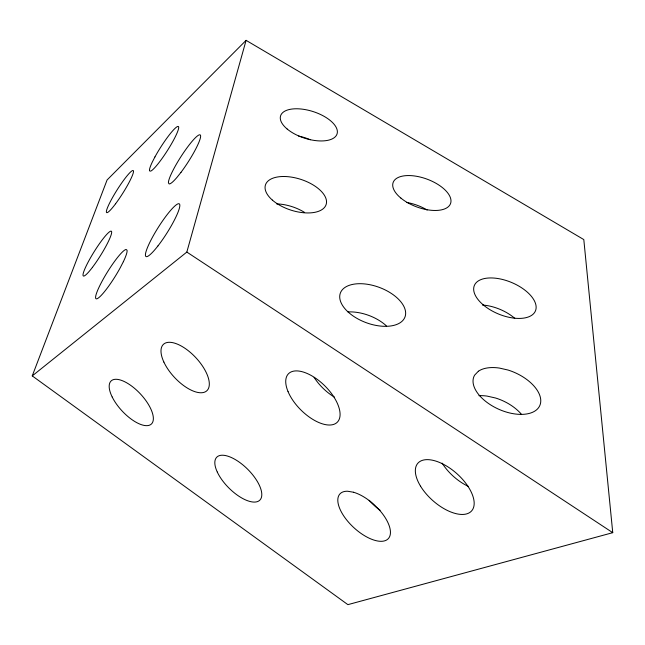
<?xml version="1.0" encoding="UTF-8"?>
<svg xmlns="http://www.w3.org/2000/svg" width="645" height="645" viewBox="0 0 645 645"><rect width="100%" height="100%" fill="white"/><g stroke="black" fill="none" stroke-linecap="round" stroke-linejoin="round"><path stroke-width="0.97" d="M32.25 375.906L186.832 252.066L246.092 40.353L583.806 239.577L612.75 532.673L347.889 604.647L32.25 375.906L107.086 179.971L246.092 40.353M186.832 252.066L612.75 532.673M478.945 395.683A35.523 20.301 24.2 0 1 487.023 396.086L495.57 398.013A35.523 20.301 24.2 0 1 521.313 414.146M482.436 305.037A32.693 17.342 22.8 0 1 514.758 318.316M347.978 311.938A34.024 19.108 20.3 0 1 386.387 325.87M276.552 203.885A31.516 16.431 17.9 0 1 304.569 212.423M406.584 202.449A30.242 15.085 20.2 0 1 427.143 210.036M298.595 136.071A29.331 14.222 17.8 0 1 310.237 139.739M380.099 510.26A32.589 15.674 42.6 0 1 369.133 500.326M468.262 486.37A35.499 18.431 41.4 0 1 442.147 463.15M334.618 397.247A34 17.351 44.7 0 1 314.083 377.349M154.945 156.92L152.333 161.992A26.485 3.725 -57.4 0 0 149.616 170.941L150.648 171.135A26.485 3.725 -57.4 0 0 171.022 144.649A26.485 3.725 -57.4 0 0 176.262 127.307A26.485 3.725 -57.4 0 0 154.945 156.92M123.356 261.709L120.252 267.74A28.961 4.459 -58.1 0 1 97.621 298.474A28.961 4.459 -58.1 0 1 104.7 276.544A28.961 4.459 -58.1 0 1 126.146 249.486L127.041 250.244A28.961 4.459 -58.1 0 1 123.356 261.709M180.995 172.328L176.996 177.351A29.025 4.483 -57.4 0 1 169.103 183.914L168.426 182.825A29.025 4.483 -57.4 0 1 185.357 150.116A29.025 4.483 -57.4 0 1 200.482 137.49A29.025 4.483 -57.4 0 1 180.995 172.328M478.38 371.238L474.631 375.148A35.983 20.011 24 0 0 499.593 409.615A35.983 20.011 24 0 0 540.51 403.327A35.983 20.011 24 0 0 507.962 370.02L499.311 368.053A35.983 20.011 24 0 0 478.38 371.238M353.573 492.248L347.647 491.24A32.951 15.327 42.8 0 0 344.994 517.75A32.951 15.327 42.8 0 0 383.719 541.066A32.951 15.327 42.8 0 0 380.082 510.767L374.003 504.535A32.951 15.327 42.8 0 0 353.573 492.248M92.428 267.361A26.421 3.717 -58 0 0 111.464 231.329A26.421 3.717 -58 0 0 88.099 262.168A26.421 3.717 -58 0 0 92.428 267.361M157.928 245.947A31.145 5.168 -57.7 0 0 179.294 203.86A31.145 5.168 -57.7 0 0 150.656 240.69A31.145 5.168 -57.7 0 0 157.928 245.947M420.556 486.193A35.927 18.06 41.6 0 0 471.35 511.195A35.927 18.06 41.6 0 0 442.373 463.747A35.927 18.06 41.6 0 0 420.556 486.193M217.292 472.059A30.412 13.271 44.9 0 0 257.887 501.431A30.412 13.271 44.9 0 0 239.73 462.465A30.412 13.271 44.9 0 0 217.292 472.059M112.206 397.022A29.493 12.513 47 0 0 150.478 424.716A29.493 12.513 47 0 0 131.129 385.67A29.493 12.513 47 0 0 112.206 397.022M288.049 391.612A34.395 16.988 44.8 0 0 334.868 423.918A34.395 16.988 44.8 0 0 315.824 378.357A34.395 16.988 44.8 0 0 288.049 391.612M163.878 362.087A31.774 14.537 46.9 0 0 205.739 391.579A31.774 14.537 46.9 0 0 185.857 348.905A31.774 14.537 46.9 0 0 163.878 362.087M115.6 203.747A24.849 3.29 -57.7 0 0 133.249 170.594A24.849 3.29 -57.7 0 0 110.972 200.401A24.849 3.29 -57.7 0 0 115.6 203.747M483.46 305.069A33.089 17.068 22.6 0 0 535.294 311.245A33.089 17.068 22.6 0 0 495.941 278.253A33.089 17.068 22.6 0 0 483.46 305.069M272.359 200.087A31.887 16.157 17.9 0 0 324.733 207.142A31.887 16.157 17.9 0 0 290.258 176.948A31.887 16.157 17.9 0 0 272.359 200.087M287.162 129.016A29.646 13.964 17.8 0 0 335.755 136.256A29.646 13.964 17.8 0 0 303.529 109.319A29.646 13.964 17.8 0 0 287.162 129.016M400.908 198.112A30.581 14.819 20.2 0 0 449.887 204.908A30.581 14.819 20.2 0 0 414.759 176.004A30.581 14.819 20.2 0 0 400.908 198.112M348.461 312.317A34.451 18.818 20.3 0 0 404.165 318.695A34.451 18.818 20.3 0 0 365.433 284.018A34.451 18.818 20.3 0 0 348.461 312.317"/></g></svg>
